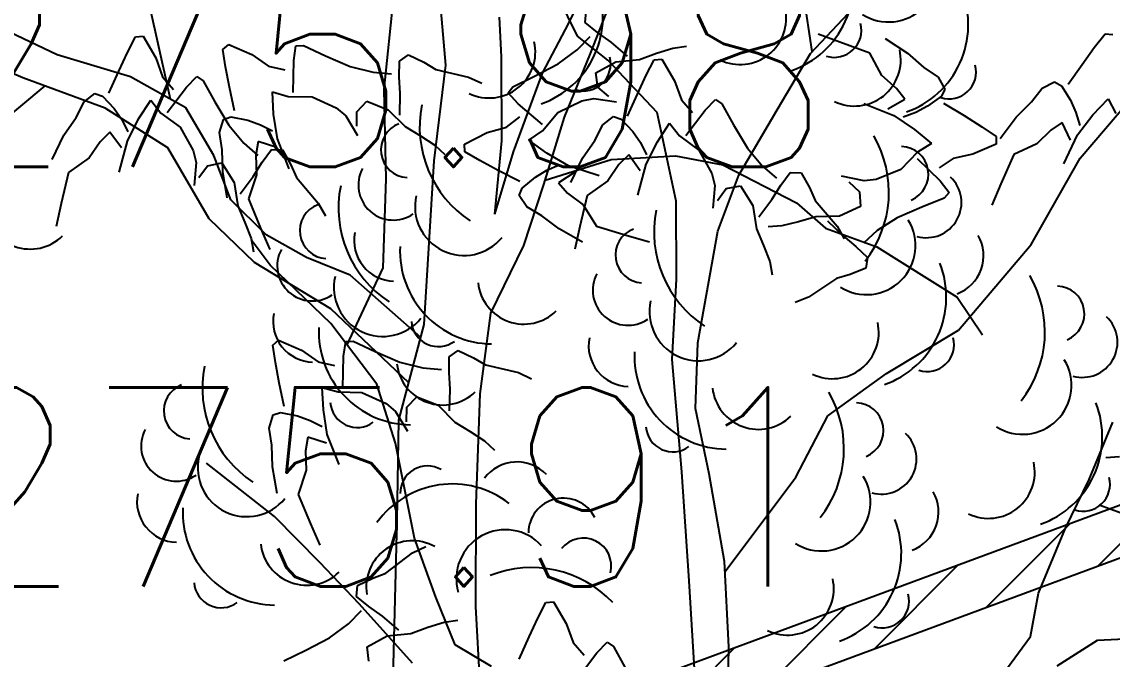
# Model space of a CAD drawing. Extents: x 524954 to 526204, y 9523489 to 9524010.
# Drawn here: x 525643.61 to 525649.09, y 9523645.62 to 9523648.83 of the extents above; entities that cross this region are included whole.
import ezdxf

# ---------------------------------------------------------------- set-up
doc = ezdxf.new("R2010")
doc.units = 0
doc.header["$PDMODE"] = 33
doc.header["$PDSIZE"] = 0.1
doc.linetypes.add('ACAD_ISO12W100', pattern=[21, 12, -3, 0, -3, 0, -3])
for name, color, linetype in [('Arbre', 34, 'ACAD_ISO12W100'), ('Cloture', 7, 'Continuous'), ('Murs', 1, 'Continuous'), ('TopoAlt', 3, 'Continuous'), ('TOPOJIS', 7, 'Continuous')]:
    doc.layers.add(name, color=color, linetype=linetype)
doc.styles.add('Simplex 1.0', font='Simplex.shx', dxfattribs={"width": 0.99, "height": 1})

# ---------------------------------------------------------------- blocks, each defined once
blk = doc.blocks.new('TCPOINT M')
at = {"color": 0}
blk.add_point((0, 0), dxfattribs=at)
at = {"layer": 'TopoAlt', "style": 'Simplex 1.0', "width": 0.99}
blk.add_attdef('ALT', (0.15, 0.15), '', height=1, dxfattribs=at)
blk = doc.blocks.new('v088')
at = {"linetype": 'Continuous'}
for p, q in [((0.3448, 10.1217), (0.2693, 10.6145)), ((-0.8352, 10.1996), (-0.9911, 10.5198)), ((-1.8059, 9.9306), (-1.7492, 10.4915)), ((0.3358, 10.1122), (0.6339, 10.4293)), ((-0.7957, 10.2682), (-0.7912, 10.3231)), ((-0.7348, 10.218), (-0.7957, 10.2682)), ((-0.8359, 10.1311), (-0.7709, 10.1978)), ((-0.6834, 10.0784), (-0.8352, 10.1996)), ((-0.6662, 10.1688), (-0.7348, 10.218)), ((1.7617, 10.1424), (1.8156, 10.2117)), ((1.8156, 10.2117), (1.8541, 10.2078)), ((-2.6162, 10.1323), (-2.587, 10.1577)), ((-2.587, 10.1577), (-2.4712, 10.1066)), ((-2.2608, 10.0773), (-2.2494, 10.1511)), ((-2.2494, 10.1511), (-2.2113, 10.1522)), ((-2.2113, 10.1522), (-2.101, 10.101)), ((-0.5833, 10.0982), (-0.6662, 10.1688)), ((-0.4378, 10.1134), (-0.3559, 10.1397)), ((-0.3559, 10.1397), (-0.2873, 10.1487)), ((1.7002, 10.0578), (1.7617, 10.1424)), ((-2.6028, 10.0456), (-2.6162, 10.1323)), ((-2.4712, 10.1066), (-2.3879, 10.0492)), ((-2.101, 10.101), (-1.977, 10.0475)), ((-1.7301, 10.0737), (-1.6848, 10.1049)), ((-1.6848, 10.1049), (-1.6075, 10.069)), ((-0.9313, 10.0604), (-0.8359, 10.1311)), ((-0.6418, 10.0712), (-0.5231, 10.0829)), ((-0.5231, 10.0829), (-0.4378, 10.1134)), ((0.1676, 9.8288), (0.3358, 10.1122)), ((-2.5835, 9.9428), (-2.6028, 10.0456)), ((-2.3879, 10.0492), (-2.3057, 10.0298)), ((-2.2643, 9.9167), (-2.2608, 10.0773)), ((-1.977, 10.0475), (-1.8618, 10.0181)), ((-1.7305, 9.9947), (-1.7301, 10.0737)), ((-1.6075, 10.069), (-1.5466, 10.0327)), ((-1.5466, 10.0327), (-1.3822, 9.9939)), ((-1.0512, 9.9981), (-0.9313, 10.0604)), ((-0.7431, 10.0152), (-0.6418, 10.0712)), ((-0.4354, 9.8162), (-0.6834, 10.0784)), ((1.631, 9.9578), (1.7002, 10.0578)), ((-1.8618, 10.0181), (-1.7691, 10.0099)), ((-1.7254, 9.9105), (-1.7305, 9.9947)), ((-1.3822, 9.9939), (-1.316, 9.9632)), ((-1.1606, 9.945), (-1.0512, 9.9981)), ((-0.7336, 9.9427), (-0.7431, 10.0152)), ((-2.5582, 9.8238), (-2.5835, 9.9428)), ((-2.3678, 9.9191), (-2.2883, 9.8969)), ((-2.3619, 9.8077), (-2.3678, 9.9191)), ((-1.7966, 9.483), (-1.8059, 9.9306)), ((-1.1838, 9.9148), (-1.1606, 9.945)), ((-0.677, 9.8958), (-0.7336, 9.9427)), ((1.4463, 9.8693), (1.5002, 9.9386)), ((1.5002, 9.9386), (1.5617, 9.9693)), ((1.5617, 9.9693), (1.5963, 9.9501)), ((1.5963, 9.9501), (1.6425, 9.877)), ((-2.2883, 9.8969), (-2.1685, 9.895)), ((-2.1685, 9.895), (-2.0471, 9.8386)), ((-1.9432, 9.8199), (-1.893, 9.873)), ((-1.893, 9.873), (-1.7856, 9.8299)), ((-1.7277, 9.8016), (-1.7254, 9.9105)), ((-1.1339, 9.8592), (-1.1838, 9.9148)), ((-0.9342, 9.8156), (-0.8138, 9.874)), ((-0.8138, 9.874), (-0.7533, 9.8858)), ((-0.7533, 9.8858), (-0.6387, 9.8698)), ((1.3694, 9.7924), (1.4463, 9.8693)), ((1.6425, 9.877), (1.6694, 9.8155)), ((1.6901, 9.587), (1.945, 9.8846)), ((1.7541, 9.8039), (1.831, 9.8847)), ((1.831, 9.8847), (1.8695, 9.8116)), ((-2.3419, 9.6831), (-2.3619, 9.8077)), ((-2.0471, 9.8386), (-1.9997, 9.7992)), ((-1.9438, 9.7464), (-1.9432, 9.8199)), ((-1.7856, 9.8299), (-1.7015, 9.7452)), ((-1.0116, 9.755), (-1.1339, 9.8592)), ((-1.0114, 9.724), (-0.9342, 9.8156)), ((-0.339, 9.3704), (-0.4354, 9.8162)), ((-0.0246, 9.5014), (0.1676, 9.8288)), ((1.6694, 9.8155), (1.6887, 9.7501)), ((-2.634, 9.7155), (-2.6142, 9.7814)), ((-2.6142, 9.7814), (-2.5764, 9.7933)), ((-2.5764, 9.7933), (-2.4916, 9.7768)), ((-2.4916, 9.7768), (-2.4283, 9.7541)), ((-2.4283, 9.7541), (-2.3676, 9.7232)), ((-1.9997, 9.7992), (-1.9397, 9.7002)), ((-1.1923, 9.7429), (-1.1254, 9.7944)), ((1.2886, 9.6847), (1.3694, 9.7924)), ((1.6002, 9.7655), (1.5425, 9.727)), ((1.6425, 9.677), (1.6002, 9.7655)), ((1.6771, 9.7039), (1.7541, 9.8039)), ((-2.6206, 9.6288), (-2.634, 9.7155)), ((-1.7015, 9.7452), (-1.624, 9.6985)), ((-1.624, 9.6985), (-1.5519, 9.6516)), ((-1.4022, 9.6572), (-1.2895, 9.7147)), ((-1.2895, 9.7147), (-1.1923, 9.7429)), ((-1.0789, 9.6763), (-1.0114, 9.724)), ((1.5425, 9.727), (1.4733, 9.6578)), ((1.6079, 9.5578), (1.6771, 9.7039)), ((-2.4395, 9.6694), (-2.4511, 9.6011)), ((-2.3461, 9.6395), (-2.4395, 9.6694)), ((-2.2831, 9.5325), (-2.3419, 9.6831)), ((-1.5519, 9.6516), (-1.5015, 9.6041)), ((-1.401, 9.6186), (-1.4022, 9.6572)), ((-0.9888, 9.6106), (-1.0789, 9.6763)), ((1.4733, 9.6578), (1.3579, 9.6039)), ((-2.6175, 9.52), (-2.6206, 9.6288)), ((-2.4511, 9.6011), (-2.4483, 9.5032)), ((-1.3254, 9.5742), (-1.401, 9.6186)), ((-0.8796, 9.5473), (-0.9888, 9.6106)), ((1.3579, 9.6039), (1.2925, 9.4577)), ((-1.2335, 9.5242), (-1.3254, 9.5742)), ((-0.9892, 9.5252), (-0.9269, 9.5527)), ((-0.7257, 9.4976), (-0.8796, 9.5473)), ((1.4442, 9.1527), (1.6901, 9.587)), ((-2.5946, 9.3874), (-2.6175, 9.52)), ((-2.4483, 9.5032), (-2.4883, 9.3823)), ((-1.8121, 9.0349), (-1.7966, 9.483)), ((-1.1253, 9.4685), (-1.2335, 9.5242)), ((-1.1132, 9.4352), (-1.0467, 9.4905)), ((-1.0467, 9.4905), (-0.9892, 9.5252)), ((-0.8484, 9.5165), (-0.9306, 9.463)), ((-0.1306, 9.2193), (-0.0246, 9.5014)), ((-1.1278, 9.3984), (-1.1132, 9.4352)), ((-0.9306, 9.463), (-0.885, 9.4108)), ((1.2925, 9.4577), (1.2463, 9.35)), ((-2.4883, 9.3823), (-2.4269, 9.2344)), ((-1.0892, 9.3413), (-1.1278, 9.3984)), ((-0.885, 9.4108), (-0.8073, 9.3511)), ((-0.337, 8.9787), (-0.339, 9.3704)), ((-1.0136, 9.2969), (-1.0892, 9.3413)), ((-0.8073, 9.3511), (-0.7389, 9.2437)), ((-0.9273, 9.2307), (-1.0136, 9.2969)), ((-2.4269, 9.2344), (-2.3802, 9.1269)), ((-0.81, 9.1646), (-0.9273, 9.2307)), ((-0.7389, 9.2437), (-0.5855, 9.1979)), ((-0.1861, 8.901), (-0.1306, 9.2193)), ((-2.3783, 9.048), (-2.4742, 9.1766)), ((-0.5855, 9.1979), (-0.4727, 9.1661)), ((1.08, 8.7222), (1.4442, 9.1527)), ((-2.0737, 8.7558), (-2.3783, 9.048)), ((-1.992, 8.6473), (-1.8121, 9.0349)), ((-0.3597, 8.574), (-0.337, 8.9787)), ((-0.2308, 8.6575), (-0.1861, 8.901)), ((-1.8434, 8.4497), (-2.0737, 8.7558)), ((0.7177, 8.5032), (1.08, 8.7222)), ((-2.3661, 8.6466), (-2.3369, 8.6719)), ((-2.3369, 8.6719), (-2.2212, 8.6209)), ((-2.0108, 8.5916), (-1.9993, 8.6654)), ((-1.9993, 8.6654), (-1.9613, 8.6665)), ((-1.9613, 8.6665), (-1.8509, 8.6153)), ((-0.2426, 8.3277), (-0.2308, 8.6575)), ((-2.3527, 8.5599), (-2.3661, 8.6466)), ((-2.2212, 8.6209), (-2.1379, 8.5634)), ((-1.8509, 8.6153), (-1.7269, 8.5617)), ((-1.4801, 8.5879), (-1.4347, 8.6192)), ((-1.4347, 8.6192), (-1.3575, 8.5833)), ((-2.3334, 8.4571), (-2.3527, 8.5599)), ((-2.1379, 8.5634), (-2.0557, 8.544)), ((-2.0143, 8.4309), (-2.0108, 8.5916)), ((-1.7269, 8.5617), (-1.6118, 8.5324)), ((-1.4805, 8.509), (-1.4801, 8.5879)), ((-1.3575, 8.5833), (-1.2966, 8.547)), ((-1.2966, 8.547), (-1.1322, 8.5082)), ((-0.3105, 8.0091), (-0.3597, 8.574)), ((-1.6118, 8.5324), (-1.519, 8.5242)), ((-1.4754, 8.4248), (-1.4805, 8.509)), ((-1.1322, 8.5082), (-1.066, 8.4775)), ((0.4236, 8.2918), (0.7177, 8.5032)), ((-2.3082, 8.3381), (-2.3334, 8.4571)), ((-1.7501, 8.1531), (-1.8434, 8.4497)), ((-2.1178, 8.4334), (-2.0382, 8.4112)), ((-2.1118, 8.322), (-2.1178, 8.4334)), ((-2.0382, 8.4112), (-1.9184, 8.4092)), ((-1.9184, 8.4092), (-1.7971, 8.3529)), ((-1.6931, 8.3341), (-1.643, 8.3873)), ((-1.643, 8.3873), (-1.5356, 8.3441)), ((-1.4776, 8.3159), (-1.4754, 8.4248)), ((-1.7971, 8.3529), (-1.7497, 8.3134)), ((-1.6937, 8.2606), (-1.6931, 8.3341)), ((-1.5356, 8.3441), (-1.4515, 8.2595)), ((-0.1735, 7.9995), (-0.2426, 8.3277)), ((-2.384, 8.2298), (-2.3641, 8.2956)), ((-2.3641, 8.2956), (-2.3264, 8.3076)), ((-2.3264, 8.3076), (-2.2415, 8.291)), ((-2.2415, 8.291), (-2.1783, 8.2684)), ((-2.0919, 8.1974), (-2.1118, 8.322)), ((-1.7497, 8.3134), (-1.6897, 8.2145)), ((0.2621, 7.9837), (0.4236, 8.2918)), ((-2.3706, 8.1431), (-2.384, 8.2298)), ((-2.1783, 8.2684), (-2.1175, 8.2375)), ((-1.4515, 8.2595), (-1.374, 8.2128)), ((1.7363, 7.971), (1.8546, 8.2596)), ((-2.1895, 8.1837), (-2.2011, 8.1153)), ((-2.0961, 8.1537), (-2.1895, 8.1837)), ((-2.0331, 8.0467), (-2.0919, 8.1974)), ((-1.374, 8.2128), (-1.3019, 8.1659)), ((-1.3019, 8.1659), (-1.2515, 8.1184)), ((-2.3674, 8.0343), (-2.3706, 8.1431)), ((-2.2011, 8.1153), (-2.1982, 8.0174)), ((-1.6531, 7.6763), (-1.7501, 8.1531)), ((1.8878, 8.0848), (1.8187, 8.0804)), ((-2.3581, 7.786), (-2.6995, 8.0525)), ((-2.3445, 7.9016), (-2.3674, 8.0343)), ((-2.1982, 8.0174), (-2.2383, 7.8966)), ((-0.2742, 7.4626), (-0.3105, 8.0091)), ((-0.0959, 7.5596), (-0.1735, 7.9995)), ((-0.0934, 7.5087), (0.2621, 7.9837)), ((1.617, 7.726), (1.7363, 7.971)), ((-2.2383, 7.8966), (-2.1768, 7.7487)), ((1.8965, 7.8022), (1.7861, 7.8414)), ((-2.1294, 7.5544), (-2.3581, 7.786)), ((-2.1768, 7.7487), (-2.1302, 7.6412)), ((1.4808, 7.3998), (1.617, 7.726)), ((-1.5474, 7.38), (-1.6531, 7.6763)), ((-1.6632, 7.6026), (-1.5976, 7.6345)), ((-1.7972, 7.4997), (-1.6632, 7.6026)), ((-1.9323, 7.3471), (-2.1294, 7.5544)), ((-0.0745, 7.1309), (-0.0959, 7.5596)), ((-1.9404, 7.4382), (-1.8638, 7.4754)), ((-1.8638, 7.4754), (-1.7972, 7.4997)), ((-0.2365, 6.8477), (-0.2742, 7.4626)), ((-1.9448, 7.3833), (-1.9404, 7.4382)), ((1.4418, 7.1813), (1.4808, 7.3998)), ((-1.8839, 7.3331), (-1.9448, 7.3833)), ((-1.6648, 7.048), (-1.9323, 7.3471)), ((-1.4491, 7.1395), (-1.5474, 7.38)), ((-1.0336, 7.2746), (-0.9936, 7.3527)), ((-0.9936, 7.3527), (-0.9551, 7.3561)), ((-0.9551, 7.3561), (-0.8913, 7.2468)), ((-1.985, 7.2461), (-1.9201, 7.3129)), ((-1.8154, 7.2839), (-1.8839, 7.3331)), ((-2.0805, 7.1754), (-1.985, 7.2461)), ((-1.7325, 7.2133), (-1.8154, 7.2839)), ((-1.587, 7.2285), (-1.5051, 7.2548)), ((-1.5051, 7.2548), (-1.4365, 7.2638)), ((-1.0783, 7.18), (-1.0336, 7.2746)), ((-0.8913, 7.2468), (-0.8575, 7.1514)), ((-1.8923, 7.1303), (-1.791, 7.1862)), ((-1.791, 7.1862), (-1.6722, 7.1979)), ((-1.6722, 7.1979), (-1.587, 7.2285)), ((-1.1277, 7.0688), (-1.0783, 7.18)), ((1.3209, 7.0171), (1.4418, 7.1813)), ((-2.2004, 7.1132), (-2.0805, 7.1754)), ((-1.8828, 7.0578), (-1.8923, 7.1303)), ((-1.2665, 7.0314), (-1.4491, 7.1395)), ((-0.8575, 7.1514), (-0.8023, 7.0875)), ((-0.7381, 7.0997), (-0.6855, 7.1528)), ((-0.6855, 7.1528), (-0.654, 7.1313)), ((-0.654, 7.1313), (-0.5947, 7.0251)), ((-0.0837, 6.6768), (-0.0745, 7.1309)), ((1.5755, 7.0348), (1.778, 7.1634)), ((1.778, 7.1634), (1.983, 7.1739)), ((-2.3098, 7.06), (-2.2004, 7.1132)), ((-0.8351, 6.9716), (-0.7381, 7.0997)), ((-0.1073, 4.8293), (-0.1646, 5.4873)), ((0.5102, 5.0412), (0.6713, 5.3679)), ((-1.5592, 4.9668), (-1.6346, 5.3011)), ((0.6191, 4.888), (0.7312, 5.1764)), ((-2.0611, 4.8817), (-2.4003, 5.0425)), ((0.1717, 4.8724), (0.1613, 5.0712)), ((0.3786, 4.7897), (0.5102, 5.0412)), ((1.8724, 4.9461), (1.762, 4.9854)), ((-2.2328, 4.7662), (-2.6344, 4.9381)), ((-1.7068, 4.8945), (-1.6668, 4.9726)), ((-1.6668, 4.9726), (-1.6283, 4.976)), ((-1.6283, 4.976), (-1.5645, 4.8667)), ((-1.4917, 4.6586), (-1.5592, 4.9668)), ((2.0224, 4.89), (1.8724, 4.9461)), ((2.0987, 4.9642), (2.2113, 4.8904)), ((-1.6919, 4.7713), (-2.0611, 4.8817)), ((-1.7514, 4.7999), (-1.7068, 4.8945)), ((0.489, 4.5681), (0.6191, 4.888)), ((2.0834, 4.7783), (2.0224, 4.89)), ((2.2113, 4.8904), (2.2929, 4.8185)), ((-1.5645, 4.8667), (-1.5307, 4.7714)), ((-0.1657, 4.3492), (-0.1073, 4.8293)), ((0.1743, 4.4496), (0.1717, 4.8724)), ((0.8993, 4.7791), (0.9393, 4.8572)), ((0.9393, 4.8572), (0.9778, 4.8606)), ((0.9778, 4.8606), (1.0416, 4.7513)), ((-1.8192, 4.6131), (-2.2328, 4.7662)), ((-1.8008, 4.6887), (-1.7514, 4.7999)), ((-1.415, 4.6154), (-1.6919, 4.7713)), ((-1.5307, 4.7714), (-1.4755, 4.7074)), ((-1.4112, 4.7196), (-1.3587, 4.7727)), ((-1.3587, 4.7727), (-1.3272, 4.7513)), ((0.2314, 4.3948), (0.3786, 4.7897)), ((0.8546, 4.6845), (0.8993, 4.7791)), ((2.1569, 4.7135), (2.0834, 4.7783)), ((2.2929, 4.8185), (2.3654, 4.7691)), ((2.3654, 4.7691), (2.4, 4.7096)), ((-2.1227, 4.7254), (-2.3768, 4.5144)), ((-1.5083, 4.5916), (-1.4112, 4.7196)), ((-1.3272, 4.7513), (-1.2679, 4.6451)), ((1.0416, 4.7513), (1.0754, 4.656)), ((2.1989, 4.6584), (2.1569, 4.7135)), ((-1.9257, 4.6454), (-1.871, 4.6871)), ((-1.871, 4.6871), (-1.8334, 4.6747)), ((-1.8334, 4.6747), (-1.7744, 4.6115)), ((0.8053, 4.5733), (0.8546, 4.6845)), ((1.1948, 4.6042), (1.2474, 4.6573)), ((1.2474, 4.6573), (1.2789, 4.6359)), ((2.1133, 4.6106), (2.1989, 4.6584)), ((2.383, 4.6739), (2.3129, 4.6232)), ((2.4, 4.7096), (2.383, 4.6739)), ((-1.9657, 4.5674), (-1.9257, 4.6454)), ((-1.5041, 4.4145), (-1.8192, 4.6131)), ((-1.7744, 4.6115), (-1.7365, 4.5561)), ((-1.6512, 4.5605), (-1.5907, 4.6542)), ((-1.5907, 4.6542), (-1.5392, 4.5896)), ((-1.2732, 4.3758), (-1.415, 4.6154)), ((-1.2679, 4.6451), (-1.1988, 4.529)), ((1.0754, 4.656), (1.1306, 4.592)), ((1.0978, 4.4762), (1.1948, 4.6042)), ((1.2789, 4.6359), (1.3382, 4.5297)), ((1.9921, 4.6376), (2.1424, 4.5777)), ((2.3129, 4.6232), (2.2532, 4.5924)), ((2.3928, 4.6398), (2.497, 4.577)), ((-2.0269, 4.4774), (-1.9657, 4.5674)), ((-1.7365, 4.5561), (-1.7054, 4.4954)), ((-1.7081, 4.4479), (-1.6512, 4.5605)), ((-1.5392, 4.5896), (-1.4434, 4.5178)), ((0.3841, 4.2301), (0.489, 4.5681)), ((0.6804, 4.53), (0.7351, 4.5718)), ((0.7351, 4.5718), (0.7727, 4.5593)), ((0.7727, 4.5593), (0.8317, 4.4961)), ((2.1424, 4.5777), (2.247, 4.5072)), ((2.2532, 4.5924), (2.1892, 4.5691)), ((2.497, 4.577), (2.5853, 4.5209)), ((-1.7952, 4.494), (-1.8447, 4.4455)), ((-1.7371, 4.415), (-1.7952, 4.494)), ((-1.4434, 4.5178), (-1.3781, 4.401)), ((-1.1988, 4.529), (-1.1228, 4.4377)), ((0.6404, 4.452), (0.6804, 4.53)), ((0.8317, 4.4961), (0.8696, 4.4407)), ((0.9549, 4.4451), (1.0154, 4.5388)), ((1.0154, 4.5388), (1.0668, 4.4742)), ((1.3382, 4.5297), (1.4072, 4.4136)), ((2.247, 4.5072), (2.3325, 4.4356)), ((2.5853, 4.5209), (2.6578, 4.4715)), ((-2.0862, 4.3565), (-2.0269, 4.4774)), ((-1.8447, 4.4455), (-1.8998, 4.3645)), ((-1.7488, 4.2914), (-1.7081, 4.4479)), ((-1.1228, 4.4377), (-1.0524, 4.3767)), ((0.1384, 4.0819), (0.1743, 4.4496)), ((0.5791, 4.362), (0.6404, 4.452)), ((0.8696, 4.4407), (0.9007, 4.38)), ((0.898, 4.3325), (0.9549, 4.4451)), ((1.0668, 4.4742), (1.1627, 4.4024)), ((2.6578, 4.4715), (2.6564, 4.4329)), ((-1.2976, 4.0581), (-1.5041, 4.4145)), ((-1.3781, 4.401), (-1.3629, 4.3412)), ((-1.0302, 4.3418), (-0.9835, 4.4054)), ((-0.9835, 4.4054), (-0.9285, 4.4041)), ((-0.9285, 4.4041), (-0.8869, 4.3298)), ((0.1384, 4.0819), (0.2314, 4.3948)), ((1.1627, 4.4024), (1.228, 4.2856)), ((1.4072, 4.4136), (1.4833, 4.3223)), ((2.262, 4.3926), (2.1788, 4.3064)), ((2.3325, 4.4356), (2.262, 4.3926)), ((2.5401, 4.3831), (2.4412, 4.3615)), ((2.6564, 4.4329), (2.5401, 4.3831)), ((-1.8998, 4.3645), (-2.0031, 4.2901)), ((-1.3629, 4.3412), (-1.3723, 4.2259)), ((-1.3049, 4.3248), (-1.2331, 4.3384)), ((-1.1877, 4.1537), (-1.2732, 4.3758)), ((-1.2331, 4.3384), (-1.1715, 4.2405)), ((-1.0754, 4.2705), (-1.0302, 4.3418)), ((-0.8869, 4.3298), (-0.8589, 4.2646)), ((-0.2169, 3.5272), (-0.1657, 4.3492)), ((0.3911, 4.2526), (0.7235, 4.3553)), ((0.5199, 4.2411), (0.5791, 4.362)), ((0.7614, 4.3301), (0.7063, 4.2491)), ((0.7235, 4.3553), (1.0465, 4.3745)), ((0.8109, 4.3786), (0.7614, 4.3301)), ((0.869, 4.2996), (0.8109, 4.3786)), ((0.8572, 4.176), (0.898, 4.3325)), ((1.0465, 4.3745), (1.2838, 4.3297)), ((1.2838, 4.3297), (1.6547, 4.1385)), ((2.2601, 4.3616), (2.3751, 4.2494)), ((2.4412, 4.3615), (2.371, 4.3146)), ((-2.0031, 4.2901), (-2.0401, 4.1343)), ((-1.3485, 4.2656), (-1.3049, 4.3248)), ((1.228, 4.2856), (1.2432, 4.2258)), ((1.4833, 4.3223), (1.5536, 4.2613)), ((1.5759, 4.2264), (1.6226, 4.29)), ((1.6226, 4.29), (1.6776, 4.2887)), ((1.6776, 4.2887), (1.7191, 4.2144)), ((2.1788, 4.3064), (2.0548, 4.2561)), ((-1.1715, 4.2405), (-1.153, 4.1227)), ((-1.1411, 4.1837), (-1.0754, 4.2705)), ((-0.8589, 4.2646), (-0.7485, 4.1368)), ((0.2848, 3.9233), (0.3841, 4.2301)), ((0.7063, 4.2491), (0.603, 4.1747)), ((1.2432, 4.2258), (1.2338, 4.1105)), ((1.3011, 4.2094), (1.373, 4.223)), ((1.373, 4.223), (1.4346, 4.1251)), ((1.5307, 4.1551), (1.5759, 4.2264)), ((1.9936, 4.2484), (1.8803, 4.2721)), ((1.9168, 4.2436), (1.9701, 4.193)), ((2.0548, 4.2561), (1.9936, 4.2484)), ((2.3751, 4.2494), (2.4212, 4.1906)), ((0.603, 4.1747), (0.566, 4.0189)), ((1.2576, 4.1502), (1.3011, 4.2094)), ((1.7191, 4.2144), (1.7472, 4.1493)), ((1.9701, 4.193), (1.9747, 4.12)), ((2.4212, 4.1906), (2.396, 4.1621)), ((-2.0401, 4.1343), (-2.0653, 4.0199)), ((-1.0099, 3.9771), (-1.1877, 4.1537)), ((-1.153, 4.1227), (-1.1176, 4.0393)), ((-0.7485, 4.1368), (-0.7129, 4.0731)), ((1.4346, 4.1251), (1.4531, 4.0073)), ((1.465, 4.0683), (1.5307, 4.1551)), ((1.6547, 4.1385), (1.8004, 4.0109)), ((1.7472, 4.1493), (1.8576, 4.0214)), ((1.9747, 4.12), (1.8699, 4.071)), ((2.2833, 4.1164), (2.1595, 4.0623)), ((2.396, 4.1621), (2.2833, 4.1164)), ((-1.0692, 3.839), (-1.2976, 4.0581)), ((1.7506, 4.0673), (1.6636, 4.0426)), ((1.8699, 4.071), (1.7506, 4.0673)), ((2.1595, 4.0623), (2.0595, 3.9982)), ((-1.1176, 4.0393), (-1.0867, 3.9591)), ((0.566, 4.0189), (0.5407, 3.9045)), ((1.4531, 4.0073), (1.4885, 3.9239)), ((1.5801, 4.0219), (1.511, 4.0175)), ((1.6636, 4.0426), (1.5801, 4.0219)), ((1.8004, 4.0109), (2.0573, 3.9168)), ((1.8097, 4.0479), (1.8877, 3.9719)), ((1.8576, 4.0214), (1.8932, 3.9577)), ((-1.0867, 3.9591), (-1.0738, 3.891)), ((-0.8085, 3.8631), (-1.0099, 3.9771)), ((1.8877, 3.9719), (1.9528, 3.9182)), ((2.0595, 3.9982), (1.9902, 3.936)), ((0.1177, 3.584), (0.2848, 3.9233)), ((1.4885, 3.9239), (1.5194, 3.8437)), ((1.9528, 3.9182), (2.0102, 3.864)), ((2.0573, 3.9168), (2.4606, 3.664)), ((-0.6849, 3.6045), (-1.0692, 3.839)), ((-0.589, 3.7744), (-0.8085, 3.8631)), ((1.5194, 3.8437), (1.5323, 3.7756)), ((2.0102, 3.864), (2.002, 3.8096)), ((2.002, 3.8096), (1.9231, 3.7776)), ((-0.2343, 3.4611), (-0.589, 3.7744)), ((1.855, 3.7579), (1.7144, 3.6642)), ((1.9231, 3.7776), (1.855, 3.7579)), ((1.7144, 3.6642), (1.6468, 3.6368)), ((2.4606, 3.664), (2.589, 3.4739)), ((-0.2941, 3.234), (-0.6849, 3.6045)), ((0.064, 3.1786), (0.1177, 3.584)), ((-0.3436, 3.0457), (-0.2169, 3.5272)), ((0.0445, 2.6247), (0.064, 3.1786)), ((-0.3518, 2.5418), (-0.3436, 3.0457)), ((0.0429, 2.1085), (0.0445, 2.6247)), ((-0.3726, 1.7516), (-0.3518, 2.5418)), ((0.1022, 1.0525), (0.0429, 2.1085))]:
    blk.add_line(p, q, dxfattribs=at)
for centre, major_axis, start_param, end_param in [((0.7276, 10.5169), (-0.1741, 0.1741), 1.793126, 4.475865), ((0.6623, 10.2582), (-0.3298, 0.3298), 2.69514, 4.302022), ((0.5573, 10.0804), (0.1641, 0.1641), 3.478918, 5.717341), ((1.0314, 10.0206), (0.0964, 0.0964), 3.62262, 5.745019), ((-1.0632, 9.7428), (0.3995, 0.3995), 2.158504, 3.344219), ((-1.6825, 9.6282), (-0.099, 0.099), -0.421529, 2.292047), ((0.1648, 9.4153), (0.3995, 0.3995), 4.836335, 6.022049), ((0.7881, 9.5054), (-0.099, 0.099), 2.746913, 5.46049), ((-1.7599, 9.4514), (-0.1246, 0.1246), 0.293965, 2.957824), ((0.9181, 9.3628), (0.1246, 0.1246), 3.651933, 6.315792), ((-1.4053, 9.3432), (0.1741, 0.1741), 2.133893, 4.816631), ((0.1148, 9.2139), (-0.3995, 0.3995), 0.587708, 1.773422), ((0.617, 9.1466), (-0.1741, 0.1741), 1.793126, 4.475865), ((-1.7527, 9.1724), (-0.1445, 0.1445), 0.590553, 2.325666), ((-0.5045, 9.0993), (0.099, 0.099), 1.149268, 3.862844), ((1.0008, 9.0963), (-0.1445, 0.1445), 2.713295, 4.448408), ((-1.2605, 9.1191), (0.3298, 0.3298), 2.307735, 3.914618), ((0.5518, 8.8878), (-0.3298, 0.3298), 2.69514, 4.302022), ((-0.5819, 8.9225), (0.1246, 0.1246), 1.864761, 4.52862), ((0.9486, 8.7133), (-0.3995, 0.3995), 3.265538, 4.451253), ((-1.1039, 8.9843), (0.1641, 0.1641), 2.463212, 4.701636), ((1.5719, 8.8034), (0.099, 0.099), 4.31771, 7.031286), ((-0.2273, 8.8143), (0.1741, 0.1741), 2.133893, 4.816631), ((1.7019, 8.6608), (0.1246, 0.1246), 3.651933, 6.315792), ((-1.5338, 8.7756), (0.0964, 0.0964), 2.435534, 4.557933), ((0.4467, 8.71), (-0.1641, 0.1641), 1.908121, 4.146545), ((-0.5746, 8.6435), (0.1445, 0.1445), 2.161349, 3.896462), ((0.9208, 8.6502), (0.0964, 0.0964), 3.62262, 5.745019), ((-0.0825, 8.5902), (0.3298, 0.3298), 2.307735, 3.914618), ((1.4008, 8.4446), (0.1741, 0.1741), 3.363922, 6.046661), ((-2.1547, 8.4302), (0.3995, 0.3995), 2.158504, 3.344219), ((-2.774, 8.3155), (-0.099, 0.099), -0.421529, 2.292047), ((0.0741, 8.4554), (0.1641, 0.1641), 2.463212, 4.701636), ((-0.0612, 8.1267), (-0.3995, 0.3995), 3.265538, 4.451253), ((0.5622, 8.2168), (0.099, 0.099), 4.31771, 7.031286), ((1.3355, 8.1858), (-0.3298, 0.3298), 2.69514, 4.302022), ((-2.8514, 8.1388), (-0.1246, 0.1246), 0.293965, 2.957824), ((-0.3558, 8.2467), (0.0964, 0.0964), 2.435534, 4.557933), ((0.6922, 8.0742), (-0.1246, 0.1246), 2.081137, 4.744996), ((-2.4968, 8.0306), (0.1741, 0.1741), 2.133893, 4.816631), ((-1.1385, 7.8551), (-0.1445, 0.1445), 4.692823, 6.427936), ((1.2305, 8.008), (0.1641, 0.1641), 3.478918, 5.717341), ((-1.5891, 7.9031), (0.0964, 0.0964), 0.254619, 2.377018), ((-1.4642, 7.4823), (0.3298, 0.3298), 0.12682, 1.733702), ((0.391, 7.858), (0.1741, 0.1741), 3.363922, 6.046661), ((1.7045, 7.9482), (-0.0964, 0.0964), 2.051824, 4.174223), ((-2.8441, 7.8598), (-0.1445, 0.1445), 0.590553, 2.325666), ((-0.9057, 7.7012), (0.1246, 0.1246), 5.967031, 8.63089), ((0.7748, 7.8077), (-0.1445, 0.1445), 2.713295, 4.448408), ((-2.352, 7.8064), (0.3298, 0.3298), 2.307735, 3.914618), ((-1.1975, 7.4726), (-0.1741, 0.1741), 4.665366, 7.348105), ((0.3258, 7.5992), (0.3298, 0.3298), 4.265936, 5.872819), ((-1.6643, 7.4312), (-0.1641, 0.1641), -1.288499, 0.949924), ((-0.8052, 7.5365), (-0.099, 0.099), 3.680741, 6.394318), ((-2.1954, 7.6717), (0.1641, 0.1641), 2.463212, 4.701636), ((-1.0661, 6.9632), (-0.3995, 0.3995), 4.689978, 5.875693), ((-2.6253, 7.463), (0.0964, 0.0964), 2.435534, 4.557933), ((0.2207, 7.4214), (0.1641, 0.1641), 3.478918, 5.717341), ((0.6948, 7.3616), (-0.0964, 0.0964), 2.051824, 4.174223), ((1.4749, 5.2432), (0.3298, 0.3298), 4.265936, 5.872819), ((0.2152, 5.0749), (-0.3298, 0.3298), 2.69514, 4.302022), ((1.3699, 5.0654), (-0.1641, 0.1641), 1.908121, 4.146545), ((1.844, 5.0056), (-0.0964, 0.0964), 2.051824, 4.174223), ((0.1101, 4.8971), (-0.1641, 0.1641), 1.908121, 4.146545), ((0.5842, 4.8373), (0.0964, 0.0964), 3.62262, 5.745019), ((-0.0823, 4.1124), (0.3995, 0.3995), 2.158504, 3.344219), ((-2.1954, 4.1377), (0.1641, 0.1641), 2.463212, 4.701636), ((-0.7016, 3.9977), (0.099, 0.099), 1.149268, 3.862844), ((-0.779, 3.821), (0.1246, 0.1246), 1.864761, 4.52862), ((-0.4244, 3.7128), (0.1741, 0.1741), 2.133893, 4.816631), ((-0.7718, 3.542), (-0.1445, 0.1445), 0.590553, 2.325666), ((-0.2796, 3.4886), (0.3298, 0.3298), 2.307735, 3.914618), ((-0.1231, 3.3539), (0.1641, 0.1641), 2.463212, 4.701636), ((-0.5529, 3.1452), (0.0964, 0.0964), 2.435534, 4.557933)]:
    blk.add_ellipse(centre, major_axis=major_axis, ratio=1, start_param=start_param, end_param=end_param, dxfattribs=at)

msp = doc.modelspace()

# ---------------------------------------------------------------- hatches: boundary and pattern name
at = {"layer": 'Murs'}
h = msp.add_hatch(dxfattribs=at)
h.set_pattern_fill('_U', color=256, scale=0.25, angle=45, style=0, pattern_type=0)
h.set_pattern_definition([(45, (0, 0), (-0.1767766952966, 0.1767766952966), [])])
h.paths.add_polyline_path([(525652.3614, 9523624.9651), (525652.0535, 9523625.5204), (525647.7383, 9523635.7223), (525645.0122, 9523644.8741), (525668.5844, 9523653.6079), (525668.6712, 9523653.3734), (525645.3187, 9523644.721), (525647.974, 9523635.8069), (525652.2786, 9523625.63), (525652.58, 9523625.0863)])

# ---------------------------------------------------------------- linework, layer by layer
at = {"layer": 'Cloture', "flags": 128}
for points in [[(525652.3614, 9523624.9651), (525652.0535, 9523625.5204), (525647.7383, 9523635.7223), (525645.0122, 9523644.8741), (525668.5844, 9523653.6079)], [(525652.58, 9523625.0863), (525652.2786, 9523625.63), (525647.974, 9523635.8069), (525645.3187, 9523644.721), (525668.6712, 9523653.3734)]]:
    msp.add_lwpolyline(points, dxfattribs=at)

# ---------------------------------------------------------------- block references
at = {"layer": 'Arbre'}
for p in [(525645.8464, 9523643.7777), (525647.235, 9523638.554)]:
    msp.add_blockref('v088', p, dxfattribs=at)
at = {"layer": 'TOPOJIS'}
ref = msp.add_blockref('TCPOINT M', (525642.9687, 9523648.0461, 275.98), dxfattribs=at)
ref.add_attrib('ALT', '275.98', (525643.0187, 9523648.0961, 275.98), dxfattribs={"layer": 'TopoAlt', "height": 1, "style": 'Simplex 1.0', "width": 0.99})
ref = msp.add_blockref('TCPOINT M', (525643.0216, 9523645.9377, 275.91), dxfattribs=at)
ref.add_attrib('ALT', '275.91', (525643.0716, 9523645.9877, 275.91), dxfattribs={"layer": 'TopoAlt', "height": 1, "style": 'Simplex 1.0', "width": 0.99})

doc.saveas('drawing.dxf')
